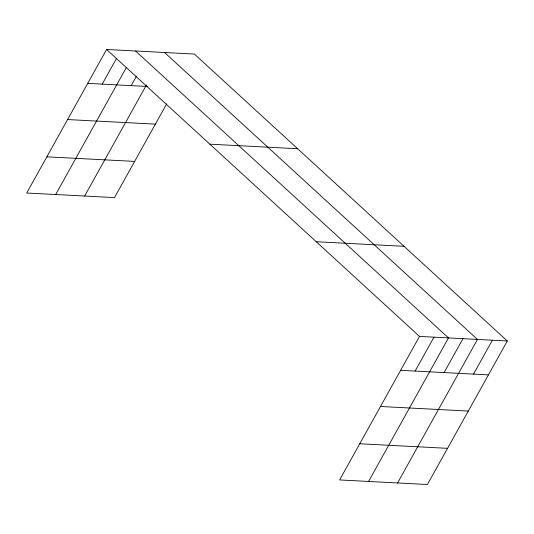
<?xml version="1.0" encoding="UTF-8"?>
<svg xmlns="http://www.w3.org/2000/svg" width="534" height="534" viewBox="0 0 534 534"><rect width="100%" height="100%" fill="white"/><g stroke="black" fill="none" stroke-linecap="round" stroke-linejoin="round"><path stroke-width="0.8" d="M507.3 340.986L419.497 336.413L339.611 479.939L427.414 484.518L507.3 340.986L194.389 54.061L106.586 49.482L26.7 193.014L114.503 197.587L166.661 103.87M102.214 84.132L116.659 58.173M55.676 194.523L126.331 67.578M131.184 85.64L136.404 76.262M84.646 196.031L146.476 84.953M415.125 371.057L433.988 337.168M368.587 481.454L448.473 337.922L135.563 50.99M444.094 372.565L462.958 338.676M397.563 482.963L477.449 339.43L164.539 52.506M473.511 374.1L492.375 340.211M87.723 83.377L147.331 86.481M67.584 119.556L155.387 124.128M209.849 144.173L297.652 148.746M46.838 156.829L134.641 161.408M316.241 241.728L404.038 246.301M400.634 370.302L488.436 374.875M380.495 406.481L468.298 411.06M359.749 443.761L447.552 448.333M106.586 49.482L419.497 336.413"/></g></svg>
